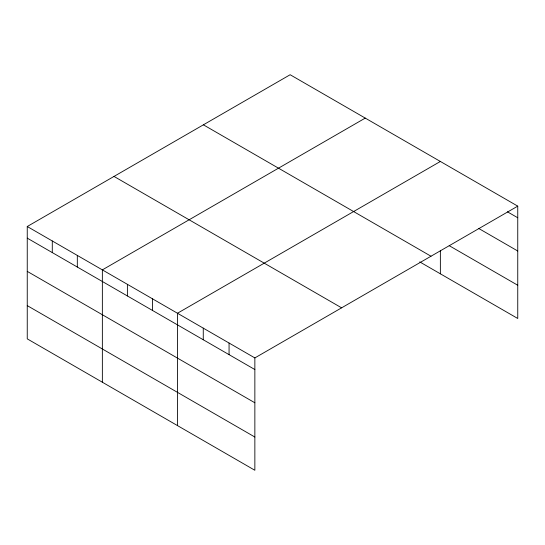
<?xml version="1.0" encoding="UTF-8"?>
<svg xmlns="http://www.w3.org/2000/svg" width="545" height="545" viewBox="0 0 545 545"><rect width="100%" height="100%" fill="white"/><g stroke="black" fill="none" stroke-linecap="round" stroke-linejoin="round"><path stroke-width="0.82" d="M419.745 261.907L517.75 318.484L517.75 206.139L290.144 74.733L27.25 226.516L27.25 338.861L254.856 470.267L254.856 357.922L27.25 226.516M365.252 118.095L102.358 269.877L102.358 382.222M440.367 161.463L177.472 313.246L177.472 425.591M254.856 357.922L517.75 206.139M507.429 211.807L517.75 217.762M478.687 228.45L517.75 251M449.209 245.672L517.75 285.246M203.387 124.819L430.993 256.225M114.007 176.423L341.613 307.836M27.25 238.138L254.856 369.544M27.25 271.376L254.856 402.782M27.25 305.622L254.856 437.029M440.367 250.543L440.367 273.808M229.064 343.03L229.064 354.652M203.265 328.138L203.265 339.76M152.43 298.789L152.43 310.412M127.394 284.333L127.394 295.955M77.322 255.421L77.322 267.043M52.286 240.972L52.286 252.587"/></g></svg>
